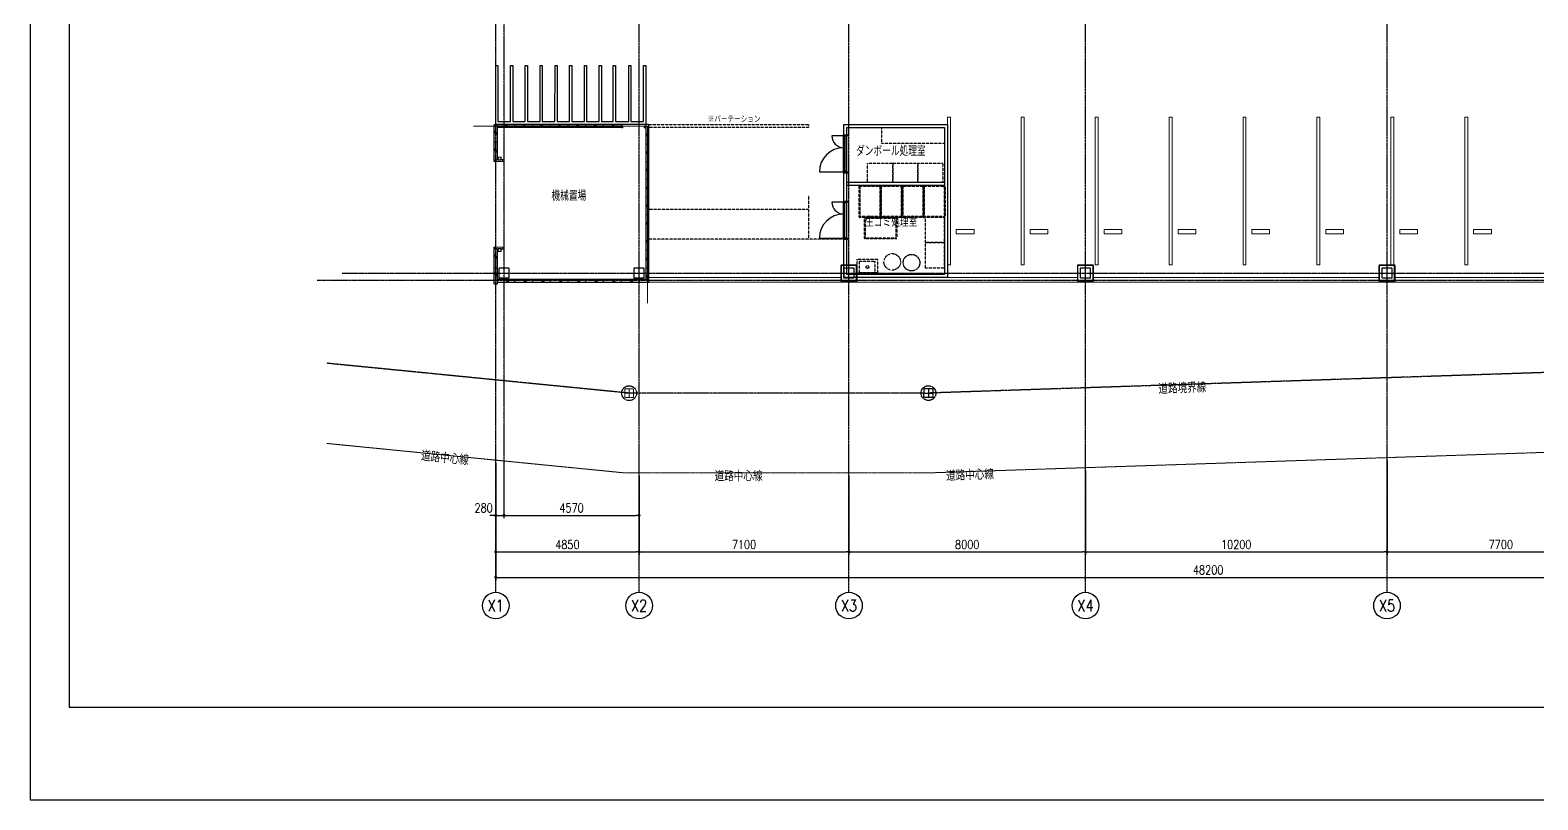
# Model space of a CAD drawing. Header units: millimetres. Extents: x 0 to 181737, y 0 to 59400.
# Drawn here: x 0 to 51002, y 0 to 26050 of the extents above; entities that cross this region are included whole.
import ezdxf
from ezdxf.enums import TextEntityAlignment as Align

# ---------------------------------------------------------------- set-up
doc = ezdxf.new("R2010")
doc.units = ezdxf.units.MM
doc.header["$LTSCALE"] = 0.2
for name, pattern in [('CENTER', [50.8, 31.75, -6.35, 6.35, -6.35]), ('HIDDEN', [9.525, 6.35, -3.175]), ('PHANTOM', [63.5, 31.75, -6.35, 6.35, -6.35, 6.35, -6.35])]:
    doc.linetypes.add(name, pattern=pattern)
doc.layers.get('Defpoints').update_dxf_attribs({"color": 5})
for name, color, linetype in [('A_什器', 9, 'HIDDEN'), ('A_境界線', 9, 'PHANTOM'), ('A_室名', 8, 'Continuous'), ('A_寸法', 8, 'Continuous'), ('A_建築', 8, 'Continuous')]:
    doc.layers.add(name, color=color, linetype=linetype)
doc.layers.add('A_通芯', color=8, linetype='CENTER', plot=False)
doc.styles.add('Dim', font='simplex.shx', dxfattribs={"width": 0.8, "bigfont": 'extfont2.shx'})
doc.styles.get("Standard").update_dxf_attribs({"font": 'simplex.shx', "width": 0.8, "bigfont": 'extfont2.shx'})
doc.dimstyles.new('1-100', dxfattribs={"dimscale": 100, "dimtxt": 3, "dimasz": 1, "dimexe": 1, "dimexo": 1, "dimgap": 1, "dimtad": 1, "dimdec": 1, "dimrnd": 0.5, "dimdsep": 46, "dimtxsty": 'Dim', "dimblk": 'DOT', "dimcen": 2.5, "dimclrd": 256, "dimclre": 256, "dimclrt": 256, "dimadec": 0, "dimazin": 0, "dimtfac": 1, "dimtdec": 1, "dimtix": 1, "dimtmove": 2, "dimatfit": 3, "dimldrblk": 'OPEN30', "dimfxl": 1, "dimlwd": -1, "dimlwe": -1, "dimarcsym": 1})

# ---------------------------------------------------------------- blocks, each defined once
blk = doc.blocks.new('_Dot')
at = {"color": 0, "linetype": 'ByBlock', "lineweight": -2}
blk.add_line((-0.5, 0), (-1, 0), dxfattribs=at)
at = {"color": 0, "linetype": 'ByBlock', "const_width": 0.5}
blk.add_lwpolyline([(-0.25, 0, 1), (0.25, 0, 1)], format="xyb", close=True, dxfattribs=at)
blk = doc.blocks.new('*D2')
at = {"layer": 'A_寸法', "transparency": 16777216}
for p, q in [((15749, 11397), (15749, 8290)), ((20599, 10964), (20599, 8290)), ((15849, 8390), (20499, 8390))]:
    blk.add_line(p, q, dxfattribs=at)
at = {"layer": 'Defpoints', "color": 0, "transparency": 16777216}
for p in [(15749, 11497), (20599, 11064), (20599, 8390)]:
    blk.add_point(p, dxfattribs=at)
at = {"layer": 'A_寸法', "transparency": 16777216, "xscale": 100, "yscale": 100, "zscale": 100, "rotation": 180}
blk.add_blockref('_Dot', (15749, 8390), dxfattribs=at)
at = {"layer": 'A_寸法', "transparency": 16777216, "xscale": 100, "yscale": 100, "zscale": 100}
blk.add_blockref('_Dot', (20599, 8390), dxfattribs=at)
at = {"layer": 'A_寸法', "transparency": 16777216, "insert": (18174, 8640), "char_height": 300, "attachment_point": 5, "style": 'Dim'}
blk.add_mtext('4850', dxfattribs=at)
blk = doc.blocks.new('_Open30')
at = {"color": 0, "linetype": 'ByBlock', "lineweight": -2}
for p, q in [((-1, 0.27), (0, 0)), ((0, 0), (-1, -0.27)), ((0, 0), (-1, 0))]:
    blk.add_line(p, q, dxfattribs=at)
blk = doc.blocks.new('*D3')
at = {"layer": 'A_寸法', "transparency": 16777216}
for p, q in [((20599, 10964), (20599, 8290)), ((27699, 10964), (27699, 8290)), ((20699, 8390), (27599, 8390))]:
    blk.add_line(p, q, dxfattribs=at)
at = {"layer": 'Defpoints', "color": 0, "transparency": 16777216}
for p in [(20599, 11064), (27699, 11064), (27699, 8390)]:
    blk.add_point(p, dxfattribs=at)
at = {"layer": 'A_寸法', "transparency": 16777216, "xscale": 100, "yscale": 100, "zscale": 100, "rotation": 180}
blk.add_blockref('_Dot', (20599, 8390), dxfattribs=at)
at = {"layer": 'A_寸法', "transparency": 16777216, "xscale": 100, "yscale": 100, "zscale": 100}
blk.add_blockref('_Dot', (27699, 8390), dxfattribs=at)
at = {"layer": 'A_寸法', "transparency": 16777216, "insert": (24149, 8640), "char_height": 300, "attachment_point": 5, "style": 'Dim'}
blk.add_mtext('7100', dxfattribs=at)
blk = doc.blocks.new('*D4')
at = {"layer": 'A_寸法', "transparency": 16777216}
for p, q in [((27699, 10966), (27699, 8290)), ((35699, 11142), (35699, 8290)), ((27799, 8390), (35599, 8390))]:
    blk.add_line(p, q, dxfattribs=at)
at = {"layer": 'Defpoints', "color": 0, "transparency": 16777216}
for p in [(35699, 11242), (27699, 11066), (35699, 8390)]:
    blk.add_point(p, dxfattribs=at)
at = {"layer": 'A_寸法', "transparency": 16777216, "xscale": 100, "yscale": 100, "zscale": 100, "rotation": 180}
blk.add_blockref('_Dot', (27699, 8390), dxfattribs=at)
at = {"layer": 'A_寸法', "transparency": 16777216, "xscale": 100, "yscale": 100, "zscale": 100}
blk.add_blockref('_Dot', (35699, 8390), dxfattribs=at)
at = {"layer": 'A_寸法', "transparency": 16777216, "insert": (31699, 8640), "char_height": 300, "attachment_point": 5, "style": 'Dim'}
blk.add_mtext('8000', dxfattribs=at)
blk = doc.blocks.new('*D5')
at = {"layer": 'A_寸法', "transparency": 16777216}
for p, q in [((45899, 11482), (45899, 8290)), ((35699, 11142), (35699, 8290)), ((35799, 8390), (45799, 8390))]:
    blk.add_line(p, q, dxfattribs=at)
at = {"layer": 'Defpoints', "color": 0, "transparency": 16777216}
for p in [(35699, 11242), (45899, 11582), (45899, 8390)]:
    blk.add_point(p, dxfattribs=at)
at = {"layer": 'A_寸法', "transparency": 16777216, "xscale": 100, "yscale": 100, "zscale": 100, "rotation": 180}
blk.add_blockref('_Dot', (35699, 8390), dxfattribs=at)
at = {"layer": 'A_寸法', "transparency": 16777216, "xscale": 100, "yscale": 100, "zscale": 100}
blk.add_blockref('_Dot', (45899, 8390), dxfattribs=at)
at = {"layer": 'A_寸法', "transparency": 16777216, "insert": (40799, 8640), "char_height": 300, "attachment_point": 5, "style": 'Dim'}
blk.add_mtext('10200', dxfattribs=at)
blk = doc.blocks.new('*D6')
at = {"layer": 'A_寸法', "transparency": 16777216}
for p, q in [((53599, 11739), (53599, 8290)), ((45899, 11482), (45899, 8290)), ((45999, 8390), (53499, 8390))]:
    blk.add_line(p, q, dxfattribs=at)
at = {"layer": 'Defpoints', "color": 0, "transparency": 16777216}
for p in [(53599, 11839), (45899, 11582), (53599, 8390)]:
    blk.add_point(p, dxfattribs=at)
at = {"layer": 'A_寸法', "transparency": 16777216, "xscale": 100, "yscale": 100, "zscale": 100, "rotation": 180}
blk.add_blockref('_Dot', (45899, 8390), dxfattribs=at)
at = {"layer": 'A_寸法', "transparency": 16777216, "xscale": 100, "yscale": 100, "zscale": 100}
blk.add_blockref('_Dot', (53599, 8390), dxfattribs=at)
at = {"layer": 'A_寸法', "transparency": 16777216, "insert": (49749, 8640), "char_height": 300, "attachment_point": 5, "style": 'Dim'}
blk.add_mtext('7700', dxfattribs=at)
blk = doc.blocks.new('*D8')
at = {"layer": 'A_寸法', "transparency": 16777216}
for p, q in [((15749, 11397), (15749, 9528)), ((16029, 11370), (16029, 9528)), ((15649, 9628), (15549, 9628)), ((15749, 9628), (16029, 9628)), ((16129, 9628), (16229, 9628))]:
    blk.add_line(p, q, dxfattribs=at)
at = {"layer": 'Defpoints', "color": 0, "transparency": 16777216}
for p in [(15749, 11497), (16029, 11470), (16029, 9628)]:
    blk.add_point(p, dxfattribs=at)
at = {"layer": 'A_寸法', "transparency": 16777216, "xscale": 100, "yscale": 100, "zscale": 100}
blk.add_blockref('_Dot', (15749, 9628), dxfattribs=at)
at = {"layer": 'A_寸法', "transparency": 16777216, "xscale": 100, "yscale": 100, "zscale": 100, "rotation": 180}
blk.add_blockref('_Dot', (16029, 9628), dxfattribs=at)
at = {"layer": 'A_寸法', "transparency": 16777216, "insert": (15339, 9878), "char_height": 300, "attachment_point": 5, "style": 'Dim'}
blk.add_mtext('280', dxfattribs=at)
blk = doc.blocks.new('*D9')
at = {"layer": 'A_寸法', "transparency": 16777216}
for p, q in [((16029, 11370), (16029, 9528)), ((20599, 10964), (20599, 9528)), ((16129, 9628), (20499, 9628))]:
    blk.add_line(p, q, dxfattribs=at)
at = {"layer": 'Defpoints', "color": 0, "transparency": 16777216}
for p in [(16029, 11470), (20599, 11064), (20599, 9628)]:
    blk.add_point(p, dxfattribs=at)
at = {"layer": 'A_寸法', "transparency": 16777216, "xscale": 100, "yscale": 100, "zscale": 100, "rotation": 180}
blk.add_blockref('_Dot', (16029, 9628), dxfattribs=at)
at = {"layer": 'A_寸法', "transparency": 16777216, "xscale": 100, "yscale": 100, "zscale": 100}
blk.add_blockref('_Dot', (20599, 9628), dxfattribs=at)
at = {"layer": 'A_寸法', "transparency": 16777216, "insert": (18314, 9878), "char_height": 300, "attachment_point": 5, "style": 'Dim'}
blk.add_mtext('4570', dxfattribs=at)
blk = doc.blocks.new('*D10')
at = {"layer": 'A_寸法', "transparency": 16777216}
for p, q in [((63949, 12083), (63949, 7431)), ((15749, 11397), (15749, 7431)), ((15849, 7531), (63849, 7531))]:
    blk.add_line(p, q, dxfattribs=at)
at = {"layer": 'Defpoints', "color": 0, "transparency": 16777216}
for p in [(63949, 12183), (15749, 11497), (63949, 7531)]:
    blk.add_point(p, dxfattribs=at)
at = {"layer": 'A_寸法', "transparency": 16777216, "xscale": 100, "yscale": 100, "zscale": 100, "rotation": 180}
blk.add_blockref('_Dot', (15749, 7531), dxfattribs=at)
at = {"layer": 'A_寸法', "transparency": 16777216, "xscale": 100, "yscale": 100, "zscale": 100}
blk.add_blockref('_Dot', (63949, 7531), dxfattribs=at)
at = {"layer": 'A_寸法', "transparency": 16777216, "insert": (39849, 7781), "char_height": 300, "attachment_point": 5, "style": 'Dim'}
blk.add_mtext('48200', dxfattribs=at)

msp = doc.modelspace()

# ---------------------------------------------------------------- linework, layer by layer
at = {"layer": 'A_什器'}
for points in [[(20929.04, 22854.88), (26328.71, 22854.88), (26328.71, 22754.62), (20929.04, 22754.62)], [(29179.12, 20893.62), (28329.12, 20893.62), (28329.12, 21543.62), (29179.12, 21543.62)], [(30029.12, 20893.62), (29179.12, 20893.62), (29179.12, 21543.62), (30029.12, 21543.62)], [(30879.12, 20893.62), (30029.12, 20893.62), (30029.12, 21543.62), (30879.12, 21543.62)], [(30928.8, 18860.88), (30928.8, 19710.88), (30278.8, 19710.88), (30278.8, 18860.88)], [(30928.8, 18010.88), (30928.8, 18860.88), (30278.8, 18860.88), (30278.8, 18010.88)], [(28659.04, 18303.14), (28659.04, 17833.14), (27974.04, 17833.14), (27974.04, 18303.14)], [(28578.71, 18228.14), (28578.71, 17833.14), (28053.71, 17833.14), (28053.71, 18228.14)]]:
    msp.add_lwpolyline(points, close=True, dxfattribs=at)
at = {"layer": 'A_什器', "linetype": 'HIDDEN'}
msp.add_lwpolyline([(30929.03, 22218.99), (28807.18, 22218.99), (28807.18, 22751.36), (30929.03, 22751.36)], close=True, dxfattribs=at)
at = {"layer": 'A_什器'}
for points in [[(28044.8, 19730.88), (28044.8, 20776.88, -0.41421356), (28064.8, 20796.88), (28750.8, 20796.88, -0.41421356), (28770.8, 20776.88), (28770.8, 19730.88, -0.41421356), (28750.8, 19710.88), (28064.8, 19710.88, -0.41421356)], [(28725.8, 19740.88), (28089.8, 19740.88, -0.41421356), (28074.8, 19755.88), (28074.8, 20751.88, -0.41421356), (28089.8, 20766.88), (28725.8, 20766.88, -0.41421356), (28740.8, 20751.88), (28740.8, 19755.88, -0.41421356)], [(28770.8, 19730.88), (28770.8, 20776.88, -0.41421356), (28790.8, 20796.88), (29476.8, 20796.88, -0.41421356), (29496.8, 20776.88), (29496.8, 19730.88, -0.41421356), (29476.8, 19710.88), (28790.8, 19710.88, -0.41421356)], [(28815.8, 19740.88, -0.41421356), (28800.8, 19755.88), (28800.8, 20751.88, -0.41421356), (28815.8, 20766.88), (29451.8, 20766.88, -0.41421356), (29466.8, 20751.88), (29466.8, 19755.88, -0.41421356), (29451.8, 19740.88)], [(29496.8, 19730.88), (29496.8, 20776.88, -0.41421356), (29516.8, 20796.88), (30202.8, 20796.88, -0.41421356), (30222.8, 20776.88), (30222.8, 19730.88, -0.41421356), (30202.8, 19710.88), (29516.8, 19710.88, -0.41421356)], [(29541.8, 19740.88, -0.41421356), (29526.8, 19755.88), (29526.8, 20751.88, -0.41421356), (29541.8, 20766.88), (30177.8, 20766.88, -0.41421356), (30192.8, 20751.88), (30192.8, 19755.88, -0.41421356), (30177.8, 19740.88)], [(30222.8, 19730.88), (30222.8, 20776.88, -0.41421356), (30242.8, 20796.88), (30928.8, 20796.88, -0.41421356), (30948.8, 20776.88), (30948.8, 19730.88, -0.41421356), (30928.8, 19710.88), (30242.8, 19710.88, -0.41421356)], [(30903.8, 20766.88, -0.41421356), (30918.8, 20751.88), (30918.8, 19755.88, -0.41421356), (30903.8, 19740.88), (30267.8, 19740.88, -0.41421356), (30252.8, 19755.88), (30252.8, 20751.88, -0.41421356), (30267.8, 20766.88)], [(28247.8, 19710.88), (29293.8, 19710.88, -0.41421356), (29313.8, 19690.88), (29313.8, 19004.88, -0.41421356), (29293.8, 18984.88), (28247.8, 18984.88, -0.41421356), (28227.8, 19004.88), (28227.8, 19690.88, -0.41421356)], [(29268.8, 19014.88), (28272.8, 19014.88, -0.41421356), (28257.8, 19029.88), (28257.8, 19665.88, -0.41421356), (28272.8, 19680.88), (29268.8, 19680.88, -0.41421356), (29283.8, 19665.88), (29283.8, 19029.88, -0.41421356)]]:
    msp.add_lwpolyline(points, format="xyb", close=True, dxfattribs=at)
for centre, radius in [((29161.82, 18206.43), 280), ((29814.81, 18181.01), 280), ((28326.21, 18033.14), 46.15)]:
    msp.add_circle(centre, radius, dxfattribs=at)
at = {"layer": 'A_境界線', "lineweight": 25}
for p, q in [((66648.73, 14974.88), (30386.69, 13766.87)), ((30387.11, 13916.87), (30386.27, 13616.87)), ((30236.69, 13767.29), (30536.69, 13766.44))]:
    msp.add_line(p, q, dxfattribs=at)
at = {"layer": 'A_境界線', "lineweight": 13}
for p, q in [((20262.57, 13913.73), (20261.73, 13613.73)), ((20112.15, 13764.11), (20412.15, 13763.3))]:
    msp.add_line(p, q, dxfattribs=at)
msp.add_lwpolyline([(65743.08, 56935.09), (71706.86, 12441.9), (30432.27, 11066.88), (20129.15, 11063.67), (10031.95, 12063.2)], dxfattribs=at)
at = {"layer": 'A_境界線', "lineweight": 25}
msp.add_lwpolyline([(30236.69, 13766.83), (20262.15, 13763.73), (10031.95, 14776.41)], dxfattribs=at)
at = {"layer": 'A_境界線', "lineweight": 13}
msp.add_lwpolyline([(20412.57, 13913.3), (20411.73, 13613.3), (20111.72, 13614.15), (20112.57, 13914.12)], close=True, dxfattribs=at)
at = {"layer": 'A_境界線', "lineweight": 25}
msp.add_lwpolyline([(30237.11, 13917.29), (30537.11, 13916.44), (30536.27, 13616.44), (30236.27, 13617.29)], close=True, dxfattribs=at)
for centre, radius in [((20262.06, 13763.64), 250.07), ((30386.6, 13766.77), 250.11)]:
    msp.add_circle(centre, radius, dxfattribs=at)
at = {"layer": 'A_寸法'}
for centre in [(15749.03, 6573.75), (20599.03, 6573.75), (27699.03, 6573.75), (35699.03, 6573.75), (45899.03, 6573.75)]:
    msp.add_circle(centre, 450, dxfattribs=at)
at = {"layer": 'A_建築', "lineweight": 13}
for p, q in [((15699.04, 22656.62), (15799.05, 22556.6)), ((15699.04, 22612.27), (15799.05, 22512.29)), ((16056.48, 22854.88), (16156.49, 22754.86)), ((16100.82, 22854.88), (16200.8, 22754.86)), ((16656.48, 22854.88), (16756.49, 22754.86)), ((16700.82, 22854.88), (16800.8, 22754.86)), ((17256.48, 22854.88), (17356.5, 22754.86)), ((17300.79, 22854.88), (17400.8, 22754.86)), ((17856.49, 22854.88), (17956.5, 22754.86)), ((17900.8, 22854.88), (18000.81, 22754.86)), ((18456.49, 22854.88), (18556.47, 22754.86)), ((18500.8, 22854.88), (18600.81, 22754.86)), ((19056.5, 22854.88), (19156.47, 22754.86)), ((19100.81, 22854.88), (19200.82, 22754.86)), ((19656.5, 22854.88), (19756.48, 22754.86)), ((19700.81, 22854.88), (19800.82, 22754.86)), ((20829.06, 22563.59), (20929.04, 22463.61)), ((20829.06, 22519.28), (20929.04, 22419.27)), ((15699.04, 22056.61), (15799.05, 21956.6)), ((15699.04, 22012.3), (15799.05, 21912.29)), ((20829.06, 21963.58), (20929.04, 21863.61)), ((15829.04, 21749.87), (15829.04, 21709.86)), ((15829.04, 21699.85), (15829.04, 21659.84)), ((15831.37, 21750.26), (15831.37, 21709.44)), ((15831.37, 21659.45), (15831.37, 21699.85)), ((15924.47, 21752.55), (15833.66, 21752.55)), ((15849.04, 21707.15), (15833.66, 21707.15)), ((15833.66, 21702.56), (15849.04, 21702.56)), ((15924.04, 21754.84), (15834.05, 21754.84)), ((15849.04, 21704.86), (15834.05, 21704.86)), ((15834.05, 21704.86), (15849.04, 21704.86)), ((15924.47, 21657.16), (15834.05, 21657.16)), ((15834.05, 21654.87), (15924.04, 21654.87)), ((15849.04, 21704.86), (15849.04, 21707.15)), ((15849.04, 21702.56), (15849.04, 21704.86)), ((15909.05, 21704.86), (15909.05, 21707.15)), ((15909.05, 21707.15), (15924.47, 21707.15)), ((15909.05, 21702.56), (15909.05, 21704.86)), ((15909.05, 21704.86), (15924.04, 21704.86)), ((15924.04, 21704.86), (15909.05, 21704.86)), ((15924.47, 21702.56), (15909.05, 21702.56)), ((15926.76, 21709.44), (15926.76, 21750.26)), ((15926.76, 21659.45), (15926.76, 21700.27)), ((15929.05, 21709.86), (15929.05, 21749.87)), ((15929.05, 21659.84), (15929.05, 21699.85)), ((20829.06, 21919.27), (20929.04, 21819.26)), ((20829.06, 21363.58), (20929.04, 21263.6)), ((20829.06, 21319.27), (20929.04, 21219.26)), ((20829.06, 20763.61), (20929.04, 20663.6)), ((20829.06, 20719.26), (20929.04, 20619.25)), ((20829.06, 20163.61), (20929.04, 20063.59)), ((20829.06, 20119.26), (20929.04, 20019.28)), ((20829.06, 19563.6), (20929.04, 19463.59)), ((20829.06, 19519.26), (20929.04, 19419.28)), ((20829.06, 18963.6), (20929.04, 18863.58)), ((20829.06, 18919.25), (20929.04, 18819.28)), ((15699.04, 18456.62), (15799.05, 18356.61)), ((15699.04, 18412.28), (15799.05, 18312.3)), ((15829.04, 18609.87), (15829.04, 18649.87)), ((15829.04, 18559.84), (15829.04, 18599.85)), ((15831.37, 18609.44), (15831.37, 18649.87)), ((15831.37, 18559.46), (15831.37, 18600.27)), ((15833.66, 18652.55), (15924.47, 18652.55)), ((15849.04, 18607.15), (15833.66, 18607.15)), ((15833.66, 18602.56), (15849.04, 18602.56)), ((15924.47, 18557.16), (15833.66, 18557.16)), ((15834.05, 18654.85), (15924.04, 18654.85)), ((15849.04, 18604.86), (15834.05, 18604.86)), ((15834.05, 18604.86), (15849.04, 18604.86)), ((15924.04, 18554.87), (15834.05, 18554.87)), ((15849.04, 18604.86), (15849.04, 18607.15)), ((15849.04, 18602.56), (15849.04, 18604.86)), ((15924.47, 18607.15), (15909.05, 18607.15)), ((15909.05, 18607.15), (15909.05, 18604.86)), ((15909.05, 18604.86), (15924.04, 18604.86)), ((15924.04, 18604.86), (15909.05, 18604.86)), ((15909.05, 18604.86), (15909.05, 18602.56)), ((15909.05, 18602.56), (15924.47, 18602.56)), ((15926.76, 18650.26), (15926.76, 18609.44)), ((15926.76, 18600.27), (15926.76, 18559.46)), ((15929.05, 18649.87), (15929.05, 18609.87)), ((15929.05, 18599.85), (15929.05, 18559.84)), ((20829.06, 18363.59), (20929.04, 18263.58)), ((15699.04, 17856.62), (15799.05, 17756.6)), ((20829.06, 18319.29), (20929.04, 18219.27)), ((15699.04, 17812.27), (15799.05, 17712.3)), ((16056.48, 17624.88), (16156.49, 17524.87)), ((16100.82, 17624.88), (16200.8, 17524.87)), ((16656.48, 17624.88), (16756.49, 17524.87)), ((16700.82, 17624.88), (16800.8, 17524.87)), ((17256.48, 17624.88), (17356.5, 17524.87)), ((17300.79, 17624.88), (17400.8, 17524.87)), ((17856.49, 17624.88), (17956.5, 17524.87)), ((17900.8, 17624.88), (18000.81, 17524.87)), ((18456.49, 17624.88), (18556.47, 17524.87)), ((18500.8, 17624.88), (18600.81, 17524.87)), ((19056.5, 17624.88), (19156.47, 17524.87)), ((19100.81, 17624.88), (19200.82, 17524.87)), ((19656.5, 17624.88), (19756.48, 17524.87)), ((19700.81, 17624.88), (19800.82, 17524.87)), ((20256.47, 17624.88), (20356.48, 17524.87)), ((20300.81, 17624.88), (20400.79, 17524.87)), ((20829.06, 17763.59), (20929.04, 17663.58)), ((20829.06, 17719.28), (20929.04, 17619.27)), ((27424.06, 17674.87), (20929.04, 17674.87)), ((35424.04, 17674.87), (27974.04, 17674.87)), ((45624.03, 17674.87), (35974.05, 17674.87)), ((53324.04, 17674.87), (46174.05, 17674.87))]:
    msp.add_line(p, q, dxfattribs=at)
at = {"layer": 'A_建築', "lineweight": 25}
for p, q in [((16399.06, 22754.86), (16399.06, 22854.88)), ((16999.06, 22754.86), (16999.06, 22854.88)), ((17599.07, 22754.86), (17599.07, 22854.88)), ((18199.07, 22754.86), (18199.07, 22854.88)), ((18799.04, 22754.86), (18799.04, 22854.88)), ((19399.04, 22754.86), (19399.04, 22854.88)), ((20837.07, 22854.88), (20829.06, 22846.87)), ((15699.04, 22254.87), (15799.05, 22254.87)), ((20829.06, 22204.85), (20929.04, 22204.85)), ((20829.06, 21604.84), (20929.04, 21604.84)), ((20829.06, 21004.87), (20929.04, 21004.87)), ((20829.06, 20404.87), (20929.04, 20404.87)), ((20829.06, 19804.87), (20929.04, 19804.87)), ((20829.06, 18604.86), (20929.04, 18604.86)), ((15699.04, 18004.85), (15799.05, 18004.85)), ((20829.06, 18004.85), (20929.04, 18004.85)), ((27440.04, 17570.87), (27440.04, 18088.85)), ((35440.05, 17570.87), (35440.05, 18088.85)), ((45640.05, 17570.87), (45640.05, 18088.85)), ((15799.05, 17624.88), (20929.04, 17624.88)), ((16399.06, 17524.87), (16399.06, 17624.88)), ((16999.06, 17524.87), (16999.06, 17624.88)), ((17599.07, 17524.87), (17599.07, 17624.88)), ((18199.07, 17524.87), (18199.07, 17624.88)), ((18799.04, 17524.87), (18799.04, 17624.88)), ((19399.04, 17524.87), (19399.04, 17624.88)), ((19999.05, 17524.87), (19999.05, 17624.88)), ((20599.05, 17624.88), (20599.05, 17524.87))]:
    msp.add_line(p, q, dxfattribs=at)
at = {"layer": 'A_建築', "linetype": 'HIDDEN'}
for p, q in [((26328.71, 20453.37), (26328.71, 18970.62)), ((26328.71, 19978.14), (20929.05, 19978.61)), ((27529.12, 18978.06), (20928.95, 18978.63))]:
    msp.add_line(p, q, dxfattribs=at)
at = {"layer": 'A_建築', "lineweight": 13}
for points in [[(63999.02, 43724.84), (63999.02, 17524.87), (20929.04, 17524.87)], [(15002.2, 22804.85), (20879.05, 22804.85), (20879.05, 16804.49)], [(20879.05, 17574.85), (20879.05, 22804.85), (15749.07, 22804.85)], [(15719.04, 21654.87), (15719.04, 21634.87), (15689.06, 21634.87), (15689.06, 21604.84), (15976.57, 21604.84), (15976.57, 21664.85)], [(15831.37, 21709.86), (15831.58, 21708.82), (15832.15, 21707.95), (15833.01, 21707.37), (15834.05, 21707.15)], [(15929.05, 21684.85), (15931.06, 21684.85), (15931.06, 21666.86), (16011.57, 21666.86), (16011.57, 21664.85)], [(16001.55, 21619.87), (16001.55, 21604.84), (16019.05, 21604.84), (16019.05, 21664.85), (15929.05, 21664.85)], [(15719.04, 18654.85), (15719.04, 18674.85), (15689.06, 18674.85), (15689.06, 18704.87), (15976.57, 18704.87), (15976.57, 18644.86)], [(15831.37, 18609.87), (15831.58, 18608.82), (15832.15, 18607.95), (15833.01, 18607.37), (15834.05, 18607.15)], [(16001.55, 18689.88), (16001.55, 18704.87), (16019.05, 18704.87), (16019.05, 18644.86), (15929.05, 18644.86)], [(15929.05, 18624.86), (15931.06, 18624.86), (15931.06, 18642.85), (16011.57, 18642.85), (16011.57, 18644.86)]]:
    msp.add_lwpolyline(points, dxfattribs=at)
at = {"layer": 'A_建築'}
for points in [[(20824.41, 24856.06), (20824.41, 22854.88), (15749.05, 22854.88), (15749.05, 24855.06), (15824.06, 24855.06), (15824.06, 22954.86), (16249.11, 22954.86), (16249.11, 24855.06), (16324.13, 24855.06), (16324.13, 22954.86), (16749.15, 22954.86), (16749.15, 24855.06), (16824.14, 24855.06), (16824.14, 22954.86), (17249.17, 22954.86), (17249.17, 24855.06), (17324.18, 24855.06), (17324.18, 22954.86), (17749.21, 22954.86), (17756.73, 24855.06), (17824.22, 24855.06), (17824.22, 22954.86), (18249.27, 22954.86), (18249.27, 24855.06), (18324.28, 24855.06), (18324.28, 22954.86), (18749.31, 22954.86), (18749.31, 24855.06), (18824.32, 24855.06), (18824.32, 22954.86), (19249.35, 22954.86), (19249.35, 24855.06), (19324.34, 24855.06), (19324.34, 22954.86), (19724.29, 22954.86), (19724.29, 24855.06), (19799.28, 24855.06), (19799.28, 22954.86), (20249.38, 22954.86), (20249.38, 24855.06), (20324.34, 24855.06), (20324.34, 22954.86), (20749.4, 22954.86), (20749.4, 24856.06)], [(27649.62, 22502.09), (27659.62, 22502.09), (27659.62, 22477.09), (27599.12, 22477.09), (27599.12, 22462.09), (27559.12, 22462.09), (27559.12, 22477.09), (27519.12, 22477.09), (27519.12, 22502.09), (27529.12, 22502.09)], [(27519.12, 22472.09), (27554.12, 22472.09), (27554.12, 21252.09), (27519.12, 21252.09)], [(27529.12, 22851.36), (31029.03, 22851.36), (31029.03, 17674.88), (27529.12, 17674.88)], [(27629.12, 22751.36), (30929.03, 22751.36), (30929.03, 17774.88), (27629.12, 17774.88)], [(27649.62, 21222.09), (27659.62, 21222.09), (27659.62, 21247.09), (27599.12, 21247.08), (27599.12, 21262.09), (27559.12, 21262.09), (27559.12, 21247.09), (27519.12, 21247.09), (27519.12, 21222.09), (27529.12, 21222.09)], [(27649.62, 20258.16), (27659.62, 20258.16), (27659.62, 20233.16), (27599.12, 20233.17), (27599.12, 20218.16), (27559.12, 20218.16), (27559.12, 20233.16), (27519.12, 20233.16), (27519.12, 20258.16), (27529.12, 20258.16)], [(27649.62, 18978.16), (27659.62, 18978.16), (27659.62, 19003.16), (27599.12, 19003.16), (27599.12, 19018.16), (27559.12, 19018.16), (27559.12, 19003.16), (27519.12, 19003.16), (27519.12, 18978.16), (27529.12, 18978.16)]]:
    msp.add_lwpolyline(points, close=True, dxfattribs=at)
at = {"layer": 'A_建築', "lineweight": 13}
for points in [[(31029.03, 18104.87), (31029.03, 23104.85), (31129.04, 23104.85), (31129.04, 18104.87)], [(33529.06, 18104.87), (33529.06, 23104.85), (33629.03, 23104.85), (33629.03, 18104.87)], [(36029.05, 18104.87), (36029.05, 23104.85), (36129.03, 23104.85), (36129.03, 18104.87)], [(38529.04, 18104.87), (38529.04, 23104.85), (38629.06, 23104.85), (38629.06, 18104.87)], [(41029.04, 18104.87), (41029.04, 23104.85), (41129.05, 23104.85), (41129.05, 18104.87)], [(43529.03, 18104.87), (43529.03, 23104.85), (43629.04, 23104.85), (43629.04, 18104.87)], [(46029.02, 18104.87), (46029.02, 23104.85), (46129.04, 23104.85), (46129.04, 18104.87)], [(48529.05, 18104.87), (48529.05, 23104.85), (48629.03, 23104.85), (48629.03, 18104.87)], [(20039.05, 22814.87), (20039.05, 22779.87), (20054.05, 22779.87), (20054.05, 22744.84), (20014.04, 22744.84), (20014.04, 22814.87)], [(20789.06, 22814.87), (20789.06, 22779.87), (20774.07, 22779.87), (20774.07, 22744.84), (20814.07, 22744.84), (20814.07, 22814.87)], [(31329.03, 19154.87), (31929.03, 19154.87), (31929.03, 19304.88), (31329.03, 19304.88)], [(33829.06, 19154.87), (34429.03, 19154.87), (34429.03, 19304.88), (33829.06, 19304.88)], [(36329.05, 19154.87), (36929.06, 19154.87), (36929.06, 19304.88), (36329.05, 19304.88)], [(38829.05, 19154.87), (39429.05, 19154.87), (39429.05, 19304.88), (38829.05, 19304.88)], [(41329.04, 19154.87), (41929.04, 19154.87), (41929.04, 19304.88), (41329.04, 19304.88)], [(43829.03, 19154.87), (44429.03, 19154.87), (44429.03, 19304.88), (43829.03, 19304.88)], [(46329.03, 19154.87), (46929.03, 19154.87), (46929.03, 19304.88), (46329.03, 19304.88)], [(48829.02, 19154.87), (49429.02, 19154.87), (49429.02, 19304.88), (48829.02, 19304.88)], [(16182.06, 17654.86), (15866.05, 17654.86), (15849.04, 17671.87), (15849.04, 17987.85), (15866.05, 18004.85), (16182.06, 18004.85), (16199.07, 17987.85), (16199.07, 17671.87)], [(16182.06, 17666.86), (15866.05, 17666.86), (15861.07, 17671.87), (15861.07, 17987.85), (15866.05, 17992.86), (16182.06, 17992.86), (16187.04, 17987.85), (16187.04, 17671.87)], [(20752.05, 17654.86), (20436.07, 17654.86), (20419.06, 17671.87), (20419.06, 17987.85), (20436.07, 18004.85), (20752.05, 18004.85), (20769.05, 17987.85), (20769.05, 17671.87)], [(20752.05, 17666.86), (20436.07, 17666.86), (20431.06, 17671.87), (20431.06, 17987.85), (20436.07, 17992.86), (20752.05, 17992.86), (20757.06, 17987.85), (20757.06, 17671.87)], [(27974.04, 18089.87), (27974.04, 17569.84), (27959.05, 17554.85), (27439.06, 17554.85), (27424.06, 17569.84), (27424.06, 18089.87), (27439.06, 18104.87), (27959.05, 18104.87)], [(27857.06, 17654.86), (27541.04, 17654.86), (27524.04, 17671.87), (27524.04, 17987.85), (27541.04, 18004.85), (27857.06, 18004.85), (27874.07, 17987.85), (27874.07, 17671.87)], [(27857.06, 17666.86), (27541.04, 17666.86), (27536.04, 17671.87), (27536.04, 17987.85), (27541.04, 17992.86), (27857.06, 17992.86), (27862.04, 17987.85), (27862.04, 17671.87)], [(35974.05, 18089.87), (35974.05, 17569.84), (35959.06, 17554.85), (35439.06, 17554.85), (35424.04, 17569.84), (35424.04, 18089.87), (35439.06, 18104.87), (35959.06, 18104.87)], [(35857.03, 17654.86), (35541.05, 17654.86), (35524.05, 17671.87), (35524.05, 17987.85), (35541.05, 18004.85), (35857.03, 18004.85), (35874.04, 17987.85), (35874.04, 17671.87)], [(35857.03, 17666.86), (35541.05, 17666.86), (35536.04, 17671.87), (35536.04, 17987.85), (35541.05, 17992.86), (35857.03, 17992.86), (35862.05, 17987.85), (35862.05, 17671.87)], [(46174.05, 18089.87), (46174.05, 17569.84), (46159.06, 17554.85), (45639.03, 17554.85), (45624.03, 17569.84), (45624.03, 18089.87), (45639.03, 18104.87), (46159.06, 18104.87)], [(46057.04, 17654.86), (45741.05, 17654.86), (45724.05, 17671.87), (45724.05, 17987.85), (45741.05, 18004.85), (46057.04, 18004.85), (46074.04, 17987.85), (46074.04, 17671.87)], [(46057.04, 17666.86), (45741.05, 17666.86), (45736.04, 17671.87), (45736.04, 17987.85), (45741.05, 17992.86), (46057.04, 17992.86), (46062.04, 17987.85), (46062.04, 17671.87)]]:
    msp.add_lwpolyline(points, close=True, dxfattribs=at)
at = {"layer": 'A_建築', "lineweight": 25}
for points in [[(15791.05, 21654.87), (15707.05, 21654.87), (15699.04, 21662.88), (15699.04, 22846.87), (15707.05, 22854.88), (15791.05, 22854.88), (15799.05, 22846.87), (15799.05, 21662.88)], [(15799.05, 18646.87), (15799.05, 17462.85), (15791.05, 17454.87), (15707.05, 17454.87), (15699.04, 17462.85), (15699.04, 18646.87), (15707.05, 18654.85), (15791.05, 18654.85)], [(27434.05, 18094.85), (27434.05, 17564.87), (27964.06, 17564.87), (27964.06, 18094.85)], [(35434.05, 18094.85), (35434.05, 17564.87), (35964.03, 17564.87), (35964.03, 18094.85)], [(45634.06, 18094.85), (45634.06, 17564.87), (46164.03, 17564.87), (46164.03, 18094.85)]]:
    msp.add_lwpolyline(points, close=True, dxfattribs=at)
for points in [[(15799.05, 17524.87), (20929.04, 17524.87), (20929.04, 22846.87), (20921.07, 22854.88), (20837.07, 22854.88), (20829.06, 22846.87), (20829.06, 17624.88)], [(15799.05, 22854.88), (19991.04, 22854.88), (19999.05, 22846.87), (19999.05, 22762.87), (19991.04, 22754.86), (15799.05, 22754.86)], [(27434.05, 17570.87), (27958.06, 17570.87), (27958.06, 18088.85), (27434.05, 18088.85)], [(35434.05, 17570.87), (35958.03, 17570.87), (35958.03, 18088.85), (35434.05, 18088.85)], [(45634.06, 17570.87), (46158.03, 17570.87), (46158.03, 18088.85), (45634.06, 18088.85)]]:
    msp.add_lwpolyline(points, dxfattribs=at)
at = {"layer": 'A_建築'}
msp.add_lwpolyline([(27519.12, 22472.09), (27119.12, 22472.09, 0.41421356), (27519.12, 22072.09, 0.41421356), (26699.12, 21252.09), (27519.12, 21252.09)], format="xyb", dxfattribs=at)
for points in [[(27529.12, 22502.09), (27519.12, 22502.09), (27519.12, 22477.09), (27559.12, 22477.09), (27559.12, 22462.09), (27599.12, 22462.09), (27599.12, 22477.09)], [(27649.62, 22502.09), (27659.62, 22502.09), (27659.62, 22477.09), (27599.12, 22477.09)], [(30929.03, 20893.62), (27629.12, 20893.62)], [(30929.03, 20793.62), (27629.12, 20793.62)], [(27529.12, 20258.16), (27519.12, 20258.16), (27519.12, 20233.16), (27559.12, 20233.16), (27559.12, 20218.16), (27599.12, 20218.16), (27599.12, 20233.17)], [(27519.12, 19008.16), (27519.12, 20228.16)], [(27649.62, 20258.16), (27659.62, 20258.16), (27659.62, 20233.16), (27599.12, 20233.16)]]:
    msp.add_lwpolyline(points, dxfattribs=at)
msp.add_lwpolyline([(27519.12, 19828.16, 0.41421356), (26699.12, 19008.16), (27519.12, 19008.16), (27554.12, 19008.16), (27554.12, 20228.16), (27519.12, 20228.16), (27119.12, 20228.16, 0.41421356)], format="xyb", close=True, dxfattribs=at)
at = {"layer": 'A_建築', "lineweight": 13}
for centre, radius, start, end in [((15834.04, 21749.85), 5, 89.87093, 179.721711), ((15834.07, 21709.88), 5.03, 180.219425, 269.793085), ((15834.05, 21699.85), 5.01, 89.975771, 180.036736), ((15834.04, 21659.87), 5, 180.278289, 270.12907), ((15833.86, 21700.07), 2.5, 94.596098, 185.082073), ((15833.66, 21750.26), 2.29, 89.975665, 180.024335), ((15833.86, 21659.65), 2.49, 184.447442, 274.463575), ((15924.08, 21749.87), 4.98, 0.017854, 90.389909), ((15924.05, 21709.86), 5, 269.946077, 0.04101), ((15924.07, 21699.87), 4.98, 359.703779, 90.284118), ((15924.08, 21659.84), 4.98, 269.610092, 359.982146), ((15924.26, 21659.65), 2.5, 264.950343, 355.393489), ((15924.48, 21750.27), 2.28, 359.762523, 90.237477), ((15924.47, 21709.44), 2.29, 270.017491, 359.982509), ((15924.48, 21700.29), 2.27, 359.541158, 90.458842), ((15834.04, 18649.85), 5, 89.870585, 179.72165), ((15834.07, 18609.89), 5.03, 180.215728, 269.771765), ((15834.05, 18599.85), 5.01, 89.95446, 180.033434), ((15834.04, 18559.87), 5, 180.27835, 270.129415), ((15833.85, 18650.07), 2.49, 94.432028, 184.479734), ((15833.65, 18600.28), 2.28, 89.769876, 180.231006), ((15833.66, 18559.45), 2.29, 179.975707, 270.023412), ((15924.08, 18649.87), 4.98, 0.017915, 90.390254), ((15924.05, 18609.86), 5.01, 269.967396, 0.044707), ((15924.07, 18599.88), 4.98, 359.707082, 90.305427), ((15924.08, 18559.85), 4.98, 269.609746, 359.982085), ((15924.48, 18650.27), 2.28, 359.762562, 90.236557), ((15924.47, 18609.44), 2.29, 270.004444, 359.995556), ((15924.48, 18600.29), 2.28, 359.553296, 90.445822), ((15924.48, 18559.45), 2.28, 269.763443, 0.237438)]:
    msp.add_arc(centre, radius, start, end, dxfattribs=at)
at = {"layer": 'A_通芯'}
for p, q in [((15749.03, 7025.56), (15749.03, 50448.4)), ((20599.03, 7025.56), (20599.03, 50448.4)), ((27699.03, 7025.56), (27699.03, 50448.4)), ((35699.03, 7025.56), (35699.03, 50448.4)), ((45899.03, 7025.56), (45899.03, 50448.4)), ((16029.06, 9628.29), (16029.06, 49914.89)), ((76110.81, 17574.86), (9707.29, 17574.86)), ((10555.19, 17829.88), (73397.26, 17829.88))]:
    msp.add_line(p, q, dxfattribs=at)
at = {"layer": 'Defpoints'}
for points in [[(0, 0), (84100, 0), (84100, 59400), (0, 59400)], [(1315, 3138.54), (82785, 3138.54), (82785, 58150), (1315, 58150)]]:
    msp.add_lwpolyline(points, close=True, dxfattribs=at)

# ---------------------------------------------------------------- texts
at = {"layer": 'A_什器', "width": 0.8}
msp.add_text('※パーテーション', height=200, dxfattribs=at).set_placement((22916.77, 22930.06))
at = {"layer": 'A_境界線', "width": 0.8}
for s, rotation, p in [('道路境界線 ', 2.063881, (38171.93, 13739.5)), ('道路中心線', 354.317882, (13209.99, 11485.5)), ('道路中心線', 2.0639, (30989.07, 10798.48))]:
    msp.add_text(s, height=300, rotation=rotation, dxfattribs=at).set_placement(p)
msp.add_text('道路中心線', height=300, dxfattribs=at).set_placement((23155.38, 10788.93))
at = {"layer": 'A_室名', "width": 0.7}
for s, p in [('ダンボール処理室', (27938.51, 21794.42)), ('機械置場', (17634.94, 20278.92)), ('生ゴミ処理室', (28248.38, 19397.93))]:
    msp.add_text(s, height=300, dxfattribs=at).set_placement(p)
at = {"layer": 'A_寸法', "width": 0.8}
for s, p in [('X1', (15749.03, 6573.75)), ('X2', (20599.03, 6573.75)), ('X3', (27699.03, 6573.75)), ('X4', (35699.03, 6573.75)), ('X5', (45899.03, 6573.75))]:
    msp.add_text(s, height=400, dxfattribs=at).set_placement(p, align=Align.MIDDLE)

# ---------------------------------------------------------------- dimensions: what is measured, and where the dimension line sits
at = {"layer": 'A_寸法'}
for base, p1, p2, picture, middle in [((63949.03, 7530.64), (15749.03, 11497.26), (63949.03, 12183.46), '*D10', (39849.03, 7780.64)), ((53599.03, 8390.06), (45899.03, 11582.14), (53599.03, 11838.66), '*D6', (49749.03, 8640.06)), ((20599.03, 8390.06), (15749.03, 11497.26), (20599.03, 11063.82), '*D2', (18174.03, 8640.06)), ((20599.03, 9628.33), (16029.06, 11469.54), (20599.03, 11063.82), '*D9', (18314.05, 9878.33)), ((35699.03, 8390.06), (27699.03, 11066.03), (35699.03, 11242.34), '*D4', (31699.03, 8640.06)), ((45899.03, 8390.06), (35699.03, 11242.34), (45899.03, 11582.14), '*D5', (40799.03, 8640.06)), ((27699.03, 8390.06), (20599.03, 11063.82), (27699.03, 11063.82), '*D3', (24149.03, 8640.06))]:
    dim = msp.add_linear_dim(base=base, p1=p1, p2=p2, dimstyle='1-100', dxfattribs=at)
    dim.commit()
    dim.dimension.update_dxf_attribs({"geometry": picture, "text_midpoint": middle})
dim = msp.add_linear_dim(base=(16029.06, 9628.33), p1=(15749.03, 11497.26), p2=(16029.06, 11469.54), dimstyle='1-100', dxfattribs=at)
dim.commit()
dim.dimension.update_dxf_attribs({"geometry": '*D8', "text_midpoint": (15339.05, 9878.33), "dimtype": 160})

doc.saveas('drawing.dxf')
